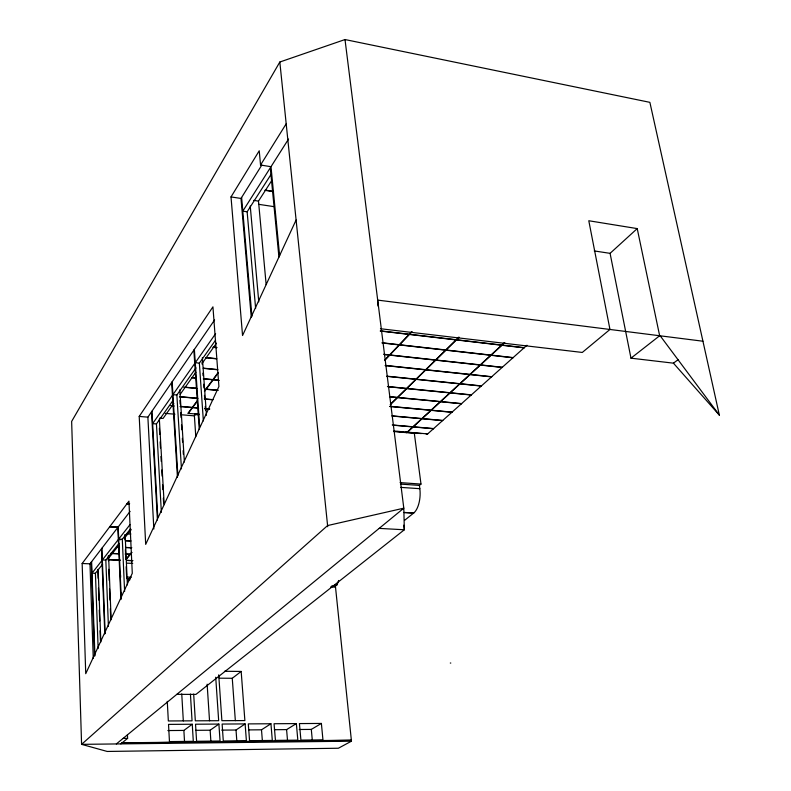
<?xml version="1.0" encoding="UTF-8"?>
<svg xmlns="http://www.w3.org/2000/svg" width="791" height="791" viewBox="0 0 791 791"><rect width="100%" height="100%" fill="white"/><g stroke="black" fill="none" stroke-linecap="round" stroke-linejoin="round"><path stroke-width="1.19" d="M331.736 585.943L335.404 586.082L337.095 584.757L338.657 580.475M296.101 220.017L242.55 335.513L231.012 196.929L259.23 150.794L260.555 165.012L270.997 166.713L288.557 139.038M630.981 358.175L659.654 335.75L637.22 228.599L610.079 253.347L630.981 358.175L673.438 363.168L719.355 415.127L649.876 102.346L345.005 39.55L279.826 62.024L71.645 421.435L81.582 744.351L107.19 751.45L338.37 748.237L351.461 741.177L335.404 586.082M260.555 165.012L286.194 123.811M251.251 317.122L240.998 198.452L261.781 165.111M255.622 308.352L247.138 211.79L271.511 173.684M266.152 284.622L258.489 201.102L271.827 180.407M139.206 416.422L212.937 306.859L218.909 386.492L145.692 544.386L139.206 416.422L147.877 417.154L214.579 319.96M215.607 333.673L152.653 423.62L156.44 423.927L172.804 400.74M181.455 468.875L176.858 395.006L195.98 367.904M203.366 420.901L199.352 363.128L215.577 340.13M173.763 403.37L163.084 418.419L159.644 418.132M180.18 394.343L195.842 372.264M202.249 363.237L216.497 343.165M197.424 400.523L192.312 407.424L180.308 406.366M204.394 391.11L205.739 389.291M205.868 389.113L212.779 379.769L203.336 378.859M217.891 372.887L212.917 379.601L203.465 378.681M188.307 413.367L192.559 407.622L198.64 408.146M197.058 401.541L192.678 407.454L197.542 407.879M204.77 391.14L206.115 389.32L217.011 390.339M218.267 372.917L213.293 379.631L218.187 380.105M82.155 563.499L128.933 501.158L132.285 573.297L85.735 673.695L82.155 563.499L89.986 563.815L130.119 511.362M195.792 436.711L194.398 415.868L195.792 414.009A4.449 1.374 -85.2 0 1 194.942 414.375M119.738 560.404L108.219 559.692M101.99 560.433L92.023 573.168L95.424 573.297L102.593 564.21M129.951 524.7L118.709 539.067L122.298 539.235L130.604 528.714M108.416 626.274L105.826 560.107L118.986 543.437M108.308 558.575L119.016 545.048M124.365 538.295L131.237 529.594M125.838 559.435L131.622 552.425M126.174 559.445L131.959 552.434M385.177 359.529L389.399 355.1L384.574 354.576M411.676 331.676L409.254 334.227L380.441 330.856M384.693 360.459L389.755 355.139L502.107 367.449M412.052 331.716L409.629 334.267L456.209 339.715L458.76 337.223M390.2 404.458L397.23 397.566L389.923 396.864M390.546 404.488L397.576 397.596L440.221 401.709L431.036 410.163L389.993 406.327M459.116 337.263L456.575 339.754L501.791 345.044L504.45 342.602M504.796 342.641L502.147 345.084L524.265 347.664M426.151 433.982A4.143 1.908 -84.8 0 0 427.674 433.903L526.964 345.252M400.464 484.092L419.408 485.397L420.99 484.082L414.326 433.31L394.106 431.579M116.346 743.945L403.805 508.178L345.005 39.55M120.815 743.896L127.608 738.369L127.45 734.74M404.626 520.31L413.723 513.003A18.648 8.464 -86.3 0 0 419.833 488.69L419.408 485.397M219.295 678.184L232.267 678.283L241.176 671.44L244.874 720.571L221.885 720.69L218.731 674.842M673.438 363.168L678.352 359.51M167.86 730.558L183.878 730.429L192.262 724.24L193.301 741.325L169.462 741.592L168.523 724.388L192.262 724.24M195.595 730.33L210.149 730.212L218.899 724.072L220.056 741.019L196.593 741.286L195.535 724.22L218.899 724.072M221.688 730.123L236.025 730.014L245.121 723.913L246.387 740.722L223.289 740.989L222.123 724.052L245.121 723.913M248.562 729.905L261.495 729.806L270.937 723.755L272.312 740.435L249.57 740.692L248.295 723.894L270.937 723.755M274.358 729.707L286.589 729.609L296.358 723.597L297.831 740.149L275.446 740.396L274.062 723.735L296.358 723.597M299.255 729.5L311.298 729.411L321.383 723.439L322.955 739.862L300.916 740.109L299.423 723.577L321.383 723.439M122.002 742.828L351.362 740.198M122.012 742.996L351.372 740.366M351.461 741.177L81.582 744.351L327.593 525.56L403.805 508.178L404.339 529.772L195.931 694.399L176.818 694.35M123.08 738.418L127.608 738.369M224.456 671.282L241.176 671.44M450.306 663.036L450.801 663.036M126.649 577.025L131.494 577.203M334.642 584.658L337.095 584.757M126.629 578.498L130.258 578.636M127.549 579.665L130.001 579.754M330.598 586.962L335.513 587.14M108.407 559.593L120.361 560.087M126.689 560.344L132.799 560.601M126.6 560.463L132.7 560.71M105.826 560.107L102.355 559.969L118.314 539.561L120.707 539.68M126.629 563.143L132.72 563.39M110.849 553.364L119.293 553.73M125.324 553.987L130.159 554.204M110.76 553.473L119.204 553.848M125.235 554.105L130.06 554.313M117.098 547.036L119.54 547.145M125.631 547.421L131.721 547.698M117.009 547.154L119.441 547.263M125.532 547.54L131.632 547.817M125.957 540.678L130.881 540.915M125.858 540.797L130.782 541.034M127.252 533.935L130.881 533.984M109.89 526.529L118.185 526.954L121.28 598.688M109.504 527.043L117.8 527.468L120.894 599.519M379.166 528.388L404.339 529.772L403.766 525.184M127.183 503.491L129.635 503.63M126.768 504.045L129.22 504.183M404.29 512.439L413.723 513.003M404.132 512.558L413.574 513.132M400.869 487.394L419.833 488.68M400.078 482.619L420.99 484.082M194.695 414.138L199.48 414.543M397.191 431.5L403.242 432.015M413.1 432.865L405.981 432.252A4.173 1.869 -84.9 0 0 407.474 432.173L422.068 418.746L442.574 420.604M415.473 433.063L421.405 433.577M194.724 414.504L198.373 414.82M165.21 413.377L174.94 414.207M181.02 414.731L194.398 415.868M199.391 414.316L187.942 413.327L192.193 407.583L180.19 406.534M393.819 430.996L427.674 433.903M170.708 405.526L173.11 405.743M204.839 408.522L209.704 408.947M392.257 424.955L433.636 428.584M171.795 405.793L174.198 406.01M204.721 408.68L209.575 409.105M393.315 425.212L433.478 428.732M179.587 396.627L197.79 398.278M204.286 398.872L212.898 399.643M392.01 415.858L421.9 418.568L430.868 410.321L389.834 406.485M442.742 420.456L422.226 418.597L431.194 410.351L451.898 412.289M179.468 396.795L197.661 398.446M205.393 399.148L212.769 399.811M392.198 416.046L421.741 418.716L407.157 432.143A4.173 1.869 -84.9 0 1 405.664 432.222M172.932 394.64L176.858 395.006M185.005 387.165L196.049 388.203M218.346 390.279L206.243 389.152L213.165 379.809L219.285 380.402M452.066 412.131L431.362 410.193L440.547 401.739L461.44 403.756M183.66 387.224L197.157 388.49M191.649 377.544L195.189 377.89M390.092 396.696L397.398 397.408L406.406 388.569L387.966 386.73M461.618 403.598L440.725 401.581L450.138 392.919L471.228 395.025M191.521 377.722L196.247 378.177M203.416 368.161L217.762 369.585M387.432 386.492L406.574 388.401L415.819 379.334L386.819 376.348M471.406 394.857L450.316 392.761L459.976 383.872L481.264 386.067M203.287 368.339L217.624 369.763M195.278 362.713L199.352 363.128M205.828 357.542L216.704 358.659M386.987 376.18L415.997 379.166L456.021 339.903L409.441 334.464L389.933 354.961L502.305 367.281M481.442 385.899L460.154 383.704L501.949 345.272L524.057 347.852M205.7 357.73L216.576 358.847M213.214 347.13L216.882 347.516M385.365 365.412L491.745 376.704M213.076 347.318L216.744 347.704M385.187 365.59L491.547 376.872M383.546 354.259L389.567 354.922L409.066 334.415L380.263 331.053M382.221 342.78L513.141 357.601M382.053 342.968L512.934 357.779M380.451 328.73L582.285 352.45L609.96 329.461L588.791 220.748L637.22 228.599M702.932 341.218L377.693 300.105L378.009 306.038M247.138 211.79L242.807 211.148L270.304 167.801L278.936 257.134M258.588 204.315L273.716 206.599M594.259 250.935L610.079 253.347M231.012 196.929L240.998 198.452M253.723 200.38L258.489 201.102M265.212 190.097L273.557 191.392M265.054 190.344L273.399 191.64M660.198 335.819L719.355 415.127M279.826 62.024L327.711 526.737M270.997 166.713L279.619 255.74M311.298 729.411L312.376 740.969M250.243 206.026L258.776 301.855M241.621 197.443L251.924 316.4M286.589 729.609L287.588 741.256M261.495 729.806L262.335 740.376M232.267 678.283L235.342 720.66M236.025 730.014L236.885 741.849M202.377 357.562L206.461 415.285M202.101 362.051L202.278 364.513M202.882 373.144L203.06 375.606M203.663 384.238L203.93 387.936M204.454 395.332L204.711 399.03M205.235 406.426L205.492 410.114M194.368 349.404L199.658 426.715M193.844 350.176L199.233 429.295M215.716 677.234L218.672 720.7L195.328 720.819L193.676 694.073M207.133 684.195L209.536 720.789M210.149 730.212L210.93 742.146M179.834 389.805L184.392 461.993M179.962 400.345L180.19 404.033M180.734 412.615L181.04 417.529M181.505 424.886L181.811 429.8M182.355 438.382L182.592 442.07M183.136 450.652L183.364 454.341M172.151 381.776L177.896 475.846M171.667 382.488L177.441 477.27M190.423 694.063L192.055 720.838L168.335 720.967L167.267 701.36M181.742 693.875L183.324 720.927M183.878 730.429L184.511 741.246M159.357 419.101L164.202 504.648M159.386 428.346L159.733 434.467M160.148 441.813L160.494 447.943M160.978 456.516L161.255 461.42M161.74 469.992L162.086 476.123M162.57 484.695L162.847 489.599M163.332 498.172L163.608 503.076M156.44 423.927L161.364 512.35M151.981 411.172L157.755 517.047M151.526 411.824L157.419 520.003M147.877 417.154L153.84 529.031M125.136 534.647L127.391 584.895M124.731 535.052L124.948 539.877M125.383 549.646L125.769 558.199M126.155 566.752L126.54 575.294M122.298 539.235L124.612 591.49M120.548 574.869L120.647 577.321M121.339 593.23L121.448 595.682M108.594 555.895L111.155 619.739M108.219 556.014L108.407 560.7M108.753 569.312L109.188 580.396M109.534 589.018L109.979 600.092M110.325 608.714L110.72 618.562M101.901 548.242L105.163 633.492M101.545 548.717L104.788 633.937M98.153 569.332L100.843 642.015M97.807 569.718L98.114 578.261M98.48 588.029L98.924 600.25M99.29 610.019L99.696 621.014M100.052 630.783L100.417 640.552M95.424 573.297L98.143 648.551M91.618 561.679L94.93 655.897M91.272 562.134L94.554 655.729M89.986 563.815L93.269 658.508M406.752 388.599L397.735 397.438L440.389 401.551L449.812 392.89L406.752 388.599M416.165 379.373L406.92 388.43L449.98 392.722L459.64 383.843L416.165 379.373M456.377 339.942L416.343 379.196L459.818 383.675L501.593 345.232L456.377 339.942"/></g></svg>
